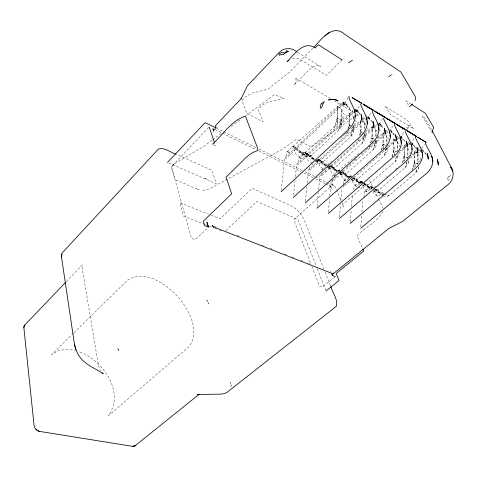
<?xml version="1.0" encoding="UTF-8"?>
<svg xmlns="http://www.w3.org/2000/svg" width="477" height="477" viewBox="0 0 477 477"><rect width="100%" height="100%" fill="white"/><g stroke="black" fill="none" stroke-linecap="round" stroke-linejoin="round"><path stroke-width="0.36" stroke-dasharray="2.38 1.79" d="M375.793 136.589L375.822 129.207L377.498 132.421M364.619 128.963L364.672 122.696L363.677 121.754A4.573 1.342 47.1 0 0 362.979 121.2M360.755 121.11L360.666 131.3L362.353 132.266M353.093 125.159L353.087 126.971L351.358 125.988M353.177 119.53L353.224 116.012L354.208 117.968M342.087 118.141L344.698 115.69L341.466 109.15L341.27 120.222L337.12 117.855L337.34 106.735L338.253 106.776A4.687 1.413 46.6 0 1 339.868 107.719L340.673 108.38L337.34 106.735L337.627 116.126A1.878 1.234 -58.9 0 0 337.108 117.437L334.627 127.758L337.227 118.207L341.377 120.58C342.88 123.871 341.216 127.705 338.795 130.09L310.306 156.414L307.677 157.166L304.892 155.144A6.851 4.478 -61.8 0 0 307.677 157.166M416.063 148.478L412.718 144.841L412.766 143.643L411.281 142.289M360.839 226.819L361.703 214.93M361.918 211.955L362.788 200.072M364.029 197.609L364.47 191.527L370.754 186.483L371.5 186.358A4.138 1.371 48.4 0 1 372.865 187.062L373.557 187.616M353.874 189.739L354.131 186.328L360.445 181.194L361.214 181.075A4.186 1.407 48.2 0 1 362.615 181.797M350.303 222.008L351.263 209.546M351.489 206.613L352.443 194.145M339.511 217.047L340.59 203.709M340.828 200.745L341.848 188.153M343.213 185.136L343.046 187.205L396.685 139.952M343.267 184.45L343.547 181.004L350.333 175.625A4.239 1.443 47.9 0 1 351.966 176.305M332.338 179.722L332.165 181.809L385.815 133.864M332.576 176.937L332.696 175.542L359.58 152.998M328.438 211.991L329.559 198.82M329.81 195.898L331.062 181.26M317.092 206.774L318.35 192.726M318.612 189.768L319.876 175.715L372.793 127.776M321.254 173.461L321.003 176.275L378.183 124.425M305.441 201.455L306.818 186.841M307.164 183.186L308.404 170.033L365.573 117.467M309.895 167.051L309.561 170.605L366.61 118.081M293.57 195.224L295.102 179.71M295.394 176.752L296.634 164.195L354.328 110.318M281.227 190.359L284.56 158.209L342.432 103.282L346.964 106.067L350.667 110.604L348.8 107.051L346.964 106.067L346.767 104.517L345.121 103.032A4.704 1.383 46.6 0 0 343.512 102.078L342.581 102.036L286.456 152.276L285.783 158.817L343.529 103.932M383.15 195.719A6.267 4.603 -59.6 0 0 385.315 196.721L387.944 196.148L389.208 195.302L415.688 173.02L417.769 170.396L418.645 167.284M372.889 190.49A6.344 4.591 -60 0 0 375.047 191.492L377.677 190.895L378.947 190.031L405.533 167.349C407.412 165.65 408.747 163.122 408.455 160.54M362.365 185.136A6.422 4.579 -60.3 0 0 364.517 186.125L367.153 185.505L368.429 184.623L395.123 161.536C397.156 159.694 398.474 156.909 398.051 154.137M351.579 179.638A6.505 4.567 -60.6 0 0 353.725 180.628L356.361 179.984L357.637 179.084L384.444 155.574C386.686 153.493 388.296 150.04 387.026 147.041M342.659 174.987L339.821 172.966A6.589 4.549 -60.9 0 0 342.659 174.987L345.288 174.32L346.57 173.401L373.479 149.456C375.727 147.333 377.361 143.851 376.103 140.816M331.3 169.204A6.672 4.526 -61.2 0 1 328.48 167.177L331.3 169.204L333.936 168.506L362.228 143.172C364.643 140.882 366.253 137.096 364.708 133.894L363.027 132.934M353.582 125.272A1.848 1.24 -58.4 0 0 353.075 126.566L350.667 136.72C353.087 134.383 354.727 130.573 353.201 127.329L350.667 136.72L322.279 162.538L319.644 163.265L316.841 161.238A6.756 4.508 -61.5 0 0 319.644 163.265M412.217 171.082L414.352 161.59A1.717 1.264 -56 0 1 414.823 160.391L415.127 160.075M416.445 169.639L415.688 173.02L416.904 168.315M402.6 162.621L404.156 155.764A1.741 1.258 -56.5 0 1 404.633 154.548L404.943 154.226M406.768 161.888L405.533 167.349L406.953 161.912M396.387 156.009L395.123 161.536L396.751 155.347M386.054 148.58L384.444 155.574L386.835 146.528M392.112 156.724L393.698 149.784A1.759 1.258 -56.9 0 1 394.181 148.556L394.491 148.228M381.511 149.975L382.971 143.649A1.783 1.252 -57.4 0 1 383.46 142.408L383.77 142.074M369.967 145.884L369.639 147.31L370.015 145.89M370.635 143.046L371.959 137.358A1.807 1.252 -57.8 0 1 372.454 136.094L372.77 135.754M375.453 140.959L373.479 149.456L375.918 140.292M359.634 135.212L360.654 130.895A1.83 1.246 -58.2 0 1 361.155 129.619L361.471 129.267M364.41 133.858L362.228 143.172L364.708 133.894L365.024 138.682M347.262 131.735L346.612 134.454L347.345 131.759M347.906 129.017L349.039 124.258A1.854 1.24 -58.6 0 1 349.552 122.959L349.868 122.607M412.742 169.061L414.495 162.317L417.953 164.285M402.695 162.633L404.299 156.492L407.841 158.519M392.201 156.736L393.841 150.523L396.262 151.907M381.624 149.987L383.109 144.4L385.595 145.819M370.772 143.064L372.09 138.109L374.642 139.564M359.819 135.235L360.779 131.652L362.466 132.612M348.073 129.064L349.164 125.022L350.315 125.678M348.222 97.517L343.762 104.731L344.072 106.723L342.432 103.282M382.965 211.353C377.271 222.038 365.132 227.302 356.915 235.733L362.568 248.38M355.639 111.743L360.063 104.648M367.201 118.57L371.535 111.672M379.239 123.978L382.757 118.427M389.417 131.688L393.68 124.998M400.09 137.99L404.329 131.408M410.5 144.137L414.316 138.235M421.781 148.383L424.435 144.31M364.792 183.872L362.806 186.698L360.165 189.357L341.52 205.515L343.929 206.654L342.122 202.618M212.074 140.304L204.293 145.998L173.962 164.1C168.965 167.367 174.964 174.403 174.82 178.511M337.627 116.126L337.943 115.762M208.687 127.466L171.374 166.622L191.498 238.267L195.26 239.669L207.906 227.589M66.404 281.525L82.294 264.914L82.008 266.989L98.584 366.211L100.307 370.551M312.888 48.272L289.45 72.26L267.794 89.277L251.85 93.146L245.828 96.581L241.94 100.629L246.842 113.395L263.197 121.945L258.146 109.269L262.022 105.316L268.056 102L284.077 98.387L274.353 94.708L246.21 115.315M342.021 59.881L326.346 75.384L298.703 58.558L295.645 57.967L291.668 58.76M73.434 333.184L51.623 354.566L58.254 350.738L66.196 349.289L74.907 350.231M73.965 332.666L127.693 280.005C144.573 269.183 164.72 283.326 176.681 295.323C188.278 308.428 200.495 329.327 189.494 346.183L108.547 415.64C125.427 391.903 102.281 359.27 78.335 351.466M303.044 154.828L300.611 157.112L296.426 154.995L292.872 146.54L293.85 146.493M225.859 230.564L256.906 201.485L297.833 219.348L316.299 266.196M353.767 112.471L297.827 164.786L298.465 158.316L352.771 110.527M353.898 124.92L356.498 122.517L355.514 120.568M365.394 131.521L367.988 129.166L367.326 127.872M373.342 127.281L376.627 124.318M377.11 137.489L379.173 135.635M331.61 180.771L336.571 176.329M339.326 173.867L343.738 169.919M346.493 167.451L350.899 163.504M354.208 160.546L357.517 157.589M361.375 154.137L365.233 150.684M386.37 133.369L389.137 130.895M366.324 149.712L371.78 144.865M372.328 144.376L383.788 134.192M386.513 131.771L387.604 130.799M325.755 183.836L329.088 185.541A3.709 1.353 47.8 0 1 331.998 188.958L330.931 186.549L293.683 219.718L310.909 263.9M349.003 178.243L346.6 180.366L342.82 178.452L339.624 171.487M397.24 139.463L399.476 137.489L398.516 136.923L396.87 138.366M387.545 146.54L396.321 138.849M359.777 183.728L357.386 185.815L353.701 183.955L351.638 179.549M358.704 188.093L359.819 187.121M398.444 153.564L406.285 146.755M408.521 144.811L409.642 143.839M340.423 138.02L342.665 136.076M343.225 135.593L344.346 134.621M344.531 134.46L361.715 119.59M362.276 119.101L365.638 116.191M399.291 151.418L405.939 145.67M406.493 145.193L409.266 142.802L410.202 143.35M370.289 189.089L367.91 191.14L364.315 189.321L362.526 185.571M408.479 156.259L409.499 155.383M374.266 187.431L375.959 185.982M386.096 177.277L387.223 176.311M395.111 169.544L398.498 166.646M410.202 158.03L418.085 151.275M418.645 150.792L420.338 149.343L419.426 148.806L417.16 150.732M321.57 169.943L325.505 166.592M327.753 164.678L331.688 161.327M364.666 133.238L372.71 126.387M373.27 125.91L376.079 123.519M412.074 155.073L416.6 151.215M380.551 194.312L378.178 196.327L374.666 194.556L373.163 191.45M418.579 162.055L420.607 160.332M377.265 138.169L384.182 132.367M384.522 132.081L387.628 129.482M396.751 151.907L393.722 150.177L393.65 139.618L395.26 138.294M395.791 137.847L398.474 135.641M411.025 154.065L407.585 147.757L407.722 158.179L404.18 156.152L404.061 145.694L405.772 144.304M408.05 142.45L409.194 141.52M334.765 277.048L322.404 287.071L319.518 285.997L311.988 266.667M421.113 159.902L417.649 153.63L417.828 163.951L414.376 161.977L414.209 151.62L415.914 150.255M418.186 148.436L419.319 147.524M298.858 152.694L299.872 152.235L307.403 153.284L303.485 155.025A6.881 4.472 -61.9 0 0 307.403 153.284L300.421 152.485L292.872 146.54L296.271 147.953L303.724 154.417L311.6 155.436L304.612 154.626L297.04 148.681M310.909 158.829L311.922 158.388L315.124 158.871M322.643 164.809L323.656 164.38L327.598 164.988M212.676 139.862L221.656 133.286M231.238 126.274L240.819 119.256M334.079 170.635L335.092 170.217L339.046 170.849M345.229 176.317L346.242 175.912L350.935 176.681M343.762 104.731L344.442 104.582L342.581 102.036L344.776 104.672L342.969 101.953L345.151 104.827L343.512 102.072M356.098 181.856L357.112 181.457L362.544 182.375M343.547 181.004L344.913 180.544L346.099 181.147L344.334 180.574M355.228 116.334L311.129 146.994L296.384 139.29L282.026 149.528L227.994 178.792M366.7 187.258L367.713 186.871L373.151 187.813L369.627 180.544L367.475 180.813M377.045 192.529L378.052 192.153L384.235 193.245M355.83 115.911L357.577 115.184L359.121 115.458L355.92 113.574M227.344 179.143L209.767 188.665L205.855 189.953L202.421 190.216M394.181 148.556L393.65 139.618L394.068 139.511A4.4 1.24 47.7 0 1 395.039 139.892M339.433 172.746L342.695 171.41A6.612 4.543 -61 0 1 340.077 172.877M404.633 154.548L404.061 145.694L405.062 145.771A4.347 1.204 47.9 0 1 406.148 146.457M340.757 171.648L339.046 170.217L339.874 170.122M327.937 164.523L328.301 164.392M312.56 163.152L308.482 161.089L304.863 152.688L305.799 152.628A4.448 1.598 46.8 0 1 307.391 153.445L315.1 160.033M365.024 191.164L365.638 191.056A3.661 2.218 77.5 0 1 367.01 191.748L367.564 192.446M354.709 185.964L355.335 185.857A3.703 2.272 77.2 0 1 356.742 186.567L355.335 185.857M333.304 175.178L333.966 175.077A3.798 2.385 76.4 0 1 334.717 175.292M322.196 169.585L322.875 169.484M299.121 157.959L299.842 157.869A3.947 2.57 75 0 1 301.434 158.674L302.591 160.397M287.136 151.919L287.875 151.835A4.001 2.635 74.5 0 1 289.509 152.658L290.696 154.411M350.017 177.838L342.081 171.458M356.015 111.564L357.81 112.31L360.171 114.42M308.166 154.053L304.863 152.688L312.477 158.638L314.576 158.895M318.076 159.318L319.477 159.485A6.791 4.496 -61.6 0 1 315.559 161.178L319.477 159.485L318.028 159.282M317.688 159.568L324.211 164.631L327.025 164.988M328.188 166.664L335.218 167.57L328.665 166.592M329.661 165.853L335.653 170.474L339.171 170.939M216.516 127.305L217.166 127.389L216.278 126.566M339.523 172.453L346.57 173.401L340.733 172.495M339.046 170.217L346.803 176.168L351.036 176.752M352.694 178.392L357.637 179.084L352.515 178.267M316.305 160.54L323.567 161.584L316.001 160.469M352.777 177.987L357.672 181.713L362.621 182.429M363.474 183.907L368.429 184.623L364.029 183.901M363.939 183.848L368.274 187.127L373.229 187.866M374.701 189.387L378.947 190.031L375.28 189.405M374.85 189.578L378.619 192.41L384.289 193.28M383.544 194.419L382.125 194.199L375.423 189.16M384.253 194.533L389.208 195.302L385.541 194.658M375.321 189.148L381.224 193.966L384.808 194.533M372.817 126.977L372.012 126.983L371.977 137.764L374.528 139.218M355.323 109.084L354.799 108.977L356.975 111.815L355.323 109.084A4.645 1.348 46.9 0 1 356.891 110.014L358.507 111.475L359.473 113.359L360.523 113.979M367.815 118.397L369.293 119.101L371.613 121.176M197.245 189.232L199.124 189.828L176.156 180.109L177.694 180.968M214.99 129.649L221.751 132.886M204.925 224.5L183.52 216.129L179.746 202.594L208.461 214.167M205.611 224.774L208.377 225.854M209.063 226.122L213.899 228.018M214.59 228.286L216.659 229.097M219.42 230.176L221.495 230.987M214.37 226.348L216.451 227.165M237.218 235.334L239.293 236.151M261.45 244.862L263.531 245.679M270.453 248.404L272.528 249.221M284.298 253.847L286.373 254.664M291.912 256.841L293.993 257.658M300.915 260.376L302.99 261.193M308.53 263.376L310.605 264.192M211.198 215.27L220.088 218.854L252.166 188.29L290.809 205.605C296.706 208.616 301.416 213.821 304.141 219.831L323.955 269.326M379.334 125.105L382.751 127.753M426.355 154.733L424.727 151.942L422.795 150.798L422.807 149.593L422.067 148.872M413.78 145.467L413.148 145.193L412.766 143.643L416.659 149.438M168.828 163.045L216.26 183.746L211.901 170.253L176.24 154.28M394.467 134.675L393.871 133.697L390.585 131.694M383.049 127.299L381.361 126.405L381.069 124.849L379.507 123.436A4.526 1.276 47.3 0 0 378.017 122.553L379.68 125.242M359.473 113.359L358.74 113.031L358.507 111.475L358.269 112.644L357.702 110.694L357.81 112.31L356.891 110.014M213.63 144.895L215.532 145.795L214.59 142.999M404.061 145.694L406.863 147.053M384.158 133.959L382.971 133.381L382.989 144.054L385.476 145.473M222.419 133.208L256.423 149.867M259.089 151.173L301.088 171.756M303.754 173.062L313.091 177.635M315.756 178.941L325.087 183.514M216.463 128.176L223.117 131.449M223.779 131.777L256.382 147.816M259.047 149.128L302.299 170.408M304.958 171.72L314.939 176.627M315.601 176.955L334.902 186.453L341.818 201.944M287.875 151.835L289.509 152.658M299.842 157.869L301.434 158.674M333.966 175.077L335.438 175.822M365.638 191.056L367.01 191.748M322.875 168.369L320.222 167.028L316.549 158.68M335.54 174.773L331.664 172.811L328.224 165.161M300.176 152.306L304.362 154.447M312.226 158.459L313.973 159.354M323.961 164.452L327.937 166.479L319.53 159.813A4.4 1.562 47.1 0 0 318.845 159.3M335.397 170.295L339.272 172.269L330.317 165.215M346.546 175.983L350.321 177.915L342.808 172.149M357.416 181.534L361.357 183.597M368.017 186.948L371.869 188.964M378.362 192.231L381.868 194.02M306.52 156.891L302.323 154.757L300.421 152.485M315.565 161.494L318.481 162.979M327.478 167.564L330.132 168.912M339.546 173.706L341.484 174.695M351.293 179.686L352.551 180.33M382.965 195.814L379.644 193.936L378.619 192.41M351.096 176.401L349.874 175.774L350.464 177.033M317.867 159.36L320.508 160.713L327.294 166.443M329.088 185.541L330.931 186.549M350.786 125.654L349.057 124.67L349.212 113.669L350.088 113.687A4.621 1.377 46.9 0 1 351.656 114.611L352.443 115.261L349.212 113.669L349.552 122.959M361.882 121.069L364.672 122.696L365.996 125.284M393.65 139.618L397.269 141.729L400.34 147.447M330.305 98.495L295.078 77.769C297.32 79.76 295.68 83.332 293.963 85.144L309.376 69.606C312.214 66.774 316.895 64.103 320.735 66.625L297.439 52.267M334.144 100.76L353.356 112.065M371.058 186.334L373.718 187.95M360.761 181.045L362.395 182.041M411.001 104.064L406.016 100.868L409.081 106.222M416.594 152.92L414.477 151.507L415.175 151.68A4.299 1.175 48.1 0 1 416.236 152.354L416.934 152.938M312.298 163.981L314.188 166.229M373.896 190.681L375.047 191.492M370.271 189.351L368.274 187.127M362.8 184.915L364.517 186.125M355.395 110.95L356.289 111.582L355.544 110.575M359.652 183.943L357.672 181.713M352.014 179.412L353.725 180.628M348.77 178.404L346.803 176.168M337.609 172.722L335.653 170.474M405.015 140.906L403.148 139.66L400.817 136.058L401.968 138.425L405.021 141.395M372.525 121.718L370.581 120.425L368.894 117.259L366.461 115.816L368.87 118.833L368.196 116.698L369.293 119.101L368.894 117.259M371.959 188.964L370.754 186.483L374.266 189.136M364.607 183.472L371.613 188.785L370.963 188.731L364.559 183.466M361.333 183.067L360.445 181.194L363.355 183.406M352.193 177.545L349.874 175.774L350.935 176.651M308.923 154.775L315.738 160.099M296.271 147.953L295.478 147.327A4.502 1.64 46.5 0 0 293.85 146.493M370.754 186.483L373.968 189.113M374.505 189.548L377.718 192.177M360.445 181.194L363.11 183.389M363.641 183.824L367.373 186.901M353.058 178.41L356.772 181.487M341.329 172.125L345.903 175.941M331.795 166.503L338.628 172.227M389.977 129.589A4.466 1.246 47.5 0 1 390.371 129.881L391.909 131.276L392.899 133.125M329.643 165.954L334.759 170.253M317.676 159.64L323.323 164.416M304.863 152.688L311.588 158.43M292.872 146.54L299.538 152.282M396.792 141.258L397.269 141.729L397.77 149.897M406.476 129.052L406.905 129.535L407.823 128.546L409.493 125.362L408.276 125.463L408.574 127.502L407.245 127.896A5.396 3.822 -55.6 0 0 404.407 127.383M394.461 135.164L392.231 132.827L391.909 131.276L391.79 132.463L391.134 130.525L391.361 132.153L390.371 129.881M354.435 109.066L356.605 111.666L355.526 110.05M426.098 154.387L423.212 151.143L422.807 149.593L423.826 151.406M325.189 166.199L324.211 164.631M313.443 160.212L312.477 158.638M402.051 128.689L402.618 129.637M431.572 129.69L424.685 117.885L422.252 115.941L431.303 131.509M421.209 152.115L419.426 148.806M410.351 144.889L409.266 142.802M324.992 170.993L325.493 171.923M399.243 137.495L400.257 139.362M382.053 126.709L381.069 124.849L380.908 126.035L380.282 124.092L380.473 125.713L379.507 123.436M386.698 145.783L386.68 135.551L388.713 139.385M347.721 106.407L346.767 104.517L346.481 105.679L345.95 103.724L346.01 105.334L345.121 103.032M374.451 190.466L378.309 198.402M378.631 199.064L383.132 208.318M325.058 272.075L330.561 285.824M317.39 268.95L326.077 290.994M412.718 144.841L412.021 142.909L412.313 144.537M400.817 136.058L401.574 138.175M361.327 133.232L360.779 131.652L361.041 135.766M349.701 126.614L349.164 125.022L349.283 127.097M330.65 271.037L330.978 272.045M420.607 150.589L420.797 151.269M401.473 136.589L401.968 138.425M418.198 166.896L418.383 168.846M408.02 160.487L408.252 163.122M397.639 154.59L397.86 157.243M386.942 147.864L387.199 151.221M417.649 153.63L418.275 162.371A1.711 1.264 -55.8 0 0 417.804 163.563M375.965 140.971L376.258 145.032M414.209 151.62L414.823 160.391M372.424 142.861L372.09 138.109L372.698 140.703M407.585 147.757L408.175 156.581A1.729 1.258 -56.3 0 0 407.698 157.786M353.201 127.329L353.487 132.159M386.68 135.551L387.187 144.543M383.46 142.408L382.971 133.381L383.746 133.363A4.448 1.27 47.5 0 1 384.057 133.488M341.639 125.457L341.377 120.58L338.795 130.09L341.258 119.805A1.872 1.234 -58.8 0 1 341.77 118.499L341.466 109.15M375.822 129.207L376.246 137.591M372.454 136.094L372.012 126.983L375.065 128.48L374.308 127.848A4.502 1.306 47.3 0 0 373.902 127.556M364.672 122.696L364.893 127.633M360.791 121.122L361.155 129.619M353.224 116.012L353.362 119.578M397.269 141.729L397.329 151.859M172.871 164.899A9.761 4.937 0.6 0 1 173.962 164.1M397.568 151.024A1.753 1.258 -56.8 0 1 397.812 150.637M389.238 129.154A4.466 1.246 47.5 0 1 389.59 129.345M331.968 183.323L331.914 184.188A3.715 1.348 47.8 0 1 333.751 186.334L333.012 184.826L331.217 183.639L331.968 183.323M231.118 385.142L230.969 386.603L230.713 382.113L231.118 385.142M415.187 165.316L414.918 166.89L414.495 162.317L415.187 165.316M404.973 159.521L404.699 161.113L404.299 156.492L404.973 159.521M394.503 153.576L394.217 155.186L393.841 150.523L394.503 153.576M383.752 147.476L383.466 149.104L383.109 144.4L383.752 147.476M337.799 121.396L337.477 123.102L337.227 118.207L337.799 121.396M358.621 139.528L358.281 140.965L358.662 139.534M448.094 177.176L447.247 179.835L447.82 180.926A3.768 2.88 -54.4 0 0 449.555 177.39L450.431 174.868L448.094 177.176M390.132 75.575L387.986 77.352L392.398 74.15L390.132 75.575M206.517 178.344L205.134 178.976A9.588 4.77 -0.2 0 0 206.517 178.344M331.241 165.525L327.317 167.171A6.702 4.52 -61.3 0 0 331.241 165.525M360.791 183.335L353.546 177.653L361.101 183.418L360.791 183.335M412.486 128.092L390.687 114.754L386.227 107.778L384.754 106.174L406.654 119.739L408.688 121.772L413.499 129.017L412.486 128.092M207.686 301.297L206.821 300.033L208.831 303.927L207.686 301.297M118.916 350.959L117.247 347.84A4.83 3.124 47.7 0 1 118.916 350.959"/><path stroke-width="0.72" d="M102.221 372.919L103.217 373.682C94.327 367.695 82.694 363.921 77.745 353.588C76.201 350.684 74.99 347.572 74.472 344.311L61.587 257.663L62.028 253.084L158.394 149.057C164.482 147.005 170.05 152.318 175.566 153.976M61.676 253.967L61.587 257.663M425.514 143.064L426.062 144.68C428.656 151.114 434.72 157.523 432.198 164.964C431.148 168.178 429.246 171.046 426.7 173.276L360.731 228.304M415.389 136.959L415.92 138.58C418.514 145.074 424.536 151.561 421.978 159.032C420.911 162.281 418.997 165.191 416.439 167.469L350.19 223.474M405.152 131.419L405.522 132.326C408.109 138.873 414.078 145.437 411.484 152.944C410.399 156.235 408.473 159.187 405.903 161.506L339.385 218.526M394.354 124.276L394.849 125.91C397.424 132.505 403.345 139.153 400.71 146.689C399.613 150.022 397.675 153.022 395.081 155.389L328.313 213.457M383.538 118.403L383.89 119.316C386.459 125.976 392.321 132.695 389.649 140.268C388.528 143.643 386.585 146.683 383.973 149.104L316.955 208.252M372.185 110.902L372.632 112.548C375.196 119.262 380.992 126.071 378.279 133.673C377.146 137.09 375.184 140.178 372.561 142.647L305.304 202.916M360.648 103.944L361.071 105.596C363.617 112.369 369.347 119.256 366.598 126.894C365.442 130.352 363.474 133.488 360.833 136.011L293.349 197.442M348.961 96.318L349.194 98.453C351.722 105.28 357.374 112.256 354.584 119.924C353.409 123.43 351.43 126.608 348.77 129.189L281.078 191.82M432.025 132.755L433.563 127.281L425.317 113.234L411.621 104.457M415.062 100.73L415.568 97.457L415.008 96.104L400.883 72.015L344.746 34.302C332.642 23.397 321.385 39.281 313.932 47.205M132.773 446.383L135.462 445.47A5.277 3.619 54.1 0 1 132.773 446.383L39.585 431.393C36.985 430.314 34.338 428.561 34.094 425.496L23.85 327.604L24.876 324.92L65.379 282.593M167.475 162.454L205.152 122.607L215.795 127.848M212.366 144.298C223.111 134.77 231.095 120.753 245.411 116.06L257.3 147.28L258.081 150.309L253.615 152.151L249.543 154.59L246.049 157.499L226.074 177.2L231.661 193.835L203.351 221.173L204.669 225.615L208.431 227.082L206.982 222.264L208.431 227.082M409.427 106.818L412.569 103.998M288.984 60.114L287.172 61.646C293.772 54.909 303.944 39.955 315.202 48.004L318.392 44.743L342.021 59.881M324.867 36.013L329.345 32.388M348.448 62.839L352.455 60.168M326.077 290.994L339.04 280.559L336.142 273.5L363.754 251.039L362.86 249.048M134.741 446.084L199.142 394.288M198.527 394.33L197.15 394.521L220.773 394.115L224.107 393.65L226.98 392.404L336.327 306.323C338.342 299.371 332.326 292.997 330.841 286.516M405.927 130.03L397.287 124.92L406.249 130.155L396.429 124.217L396.852 124.545M395.326 123.621L386.459 118.374L396.029 123.954L385.166 117.39L386.012 117.986M384.444 117.044L375.339 111.648L384.79 117.181L374.439 110.92L374.88 111.26M373.27 110.288L363.915 104.749L373.628 110.431L362.997 104.004L363.45 104.35M331.926 274.299L332.451 275.467L335.325 276.588M213.505 226.915L212.295 225.532A10.858 5.181 46.4 0 0 213.505 226.915L333.149 273.852L388.636 228.62L402.654 221.364L448.386 184.313C453.21 180.467 455.136 171.809 450.455 167.248L452.005 168.876L452.488 171.452M416.254 136.273L416.57 136.398L407 130.609L415.986 136.219L407.412 130.925M214.435 129.404L212.76 128.671L213.63 131.241A4.186 1.717 44.5 0 1 214.346 129.565M296.813 51.88C291.697 47.402 283.696 47.467 279.015 52.589L247.39 85.8L241.076 98.918L241.362 98.477L215.389 125.737L215.664 128.295A4.198 1.705 44.6 0 1 215.741 127.77M432.293 130.936L452.005 168.876M331.938 274.203L332.451 275.467M209.194 126.93L214.358 142.301M74.472 344.311L75.986 349.802M452.214 169.311L452.321 169.919M431.804 156.223L432.174 158.322M432.418 159.723L432.788 161.822M421.62 150.207L422.097 153.028M422.342 154.441L422.58 155.854M411.168 144.024L411.639 146.88M411.872 148.305L412.104 149.73M400.441 137.686L401.348 143.44M389.423 131.169L389.751 133.351M389.971 134.8L390.299 136.977M378.106 124.479L378.315 125.946M378.523 127.413L378.947 130.34M366.473 117.604L366.831 120.234M367.01 121.546L367.284 123.519M354.512 110.533L354.769 112.524M355.115 115.178L355.287 116.507M39.585 431.393A5.676 4.305 48.8 0 1 35.93 429.33M23.85 327.604A5.229 3.619 42 0 1 24.876 324.92M321.134 103.926L320.15 107.092L320.818 108.362A4.376 2.784 -59.5 0 0 322.774 104.207L324.39 101.613L321.134 103.926M286.391 50.878L285.783 52.637L283.368 54.688L282.98 54.193L279.158 55.237L278.824 54.342A6.213 3.607 -59.8 0 1 283.97 52.923L285.783 52.637L288.651 51.289L286.391 50.878M333.453 273.172L333.149 273.852A9.737 4.084 49.8 0 0 333.453 273.172M332.6 99.395L328.45 99.967C331.527 99.18 334.973 99.091 337.823 100.671L338.014 101.16L336.291 99.967L332.6 99.395M361.793 103.348L352.181 97.654L361.793 103.348M426.062 142.313L417.703 137.149L426.062 142.313M438.148 162.079L437.296 159.473L438.291 165.042L438.148 162.079M428.096 156.164L427.255 153.534L428.227 159.157L428.096 156.164M417.78 150.094L416.952 147.447L417.9 153.117L417.78 150.094M407.197 143.869L406.374 141.192L407.298 146.922L407.197 143.869M396.327 137.471L395.516 134.776L396.411 140.554L396.327 137.471M385.16 130.901L384.367 128.182L385.231 134.013L385.16 130.901M373.682 124.145L372.907 121.408L373.735 127.293L373.682 124.145M361.888 117.205L361.131 114.444L361.924 120.389L361.888 117.205"/></g></svg>
